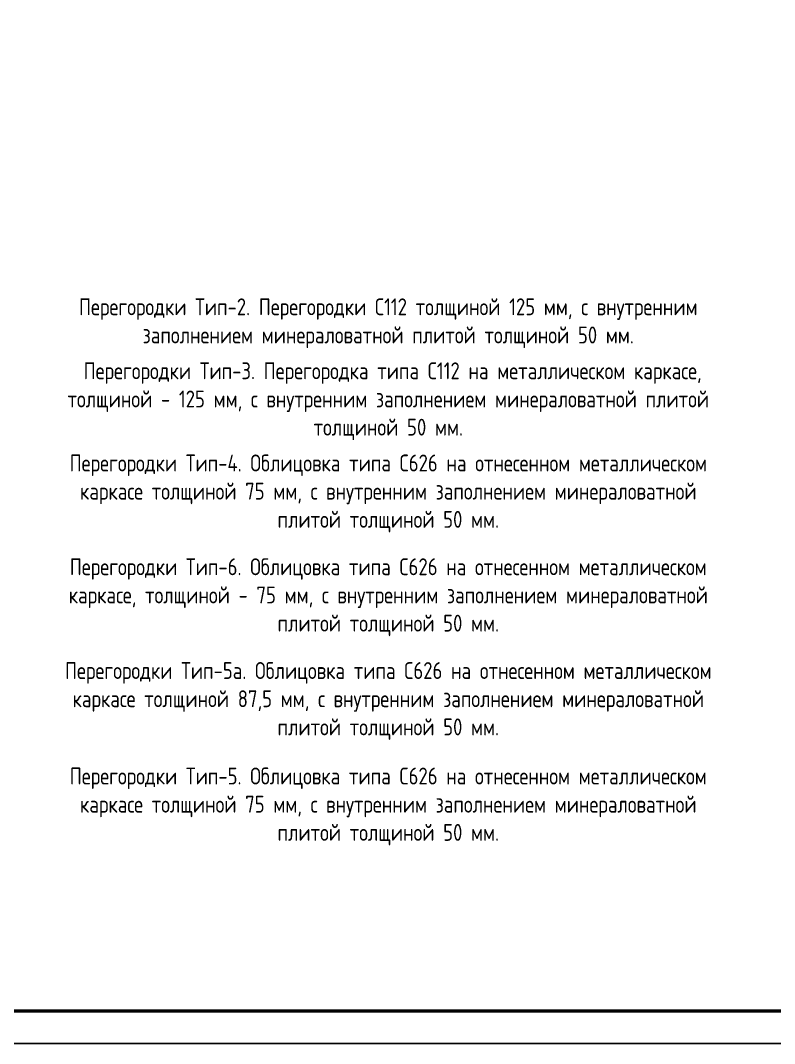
# Paper-space layout '№1в' of a CAD drawing. Header units: millimetres. Extents: x -384 to 3377, y -880 to 482.
# Drawn here: x -20.3 to 96.3, y 0 to 158 of the extents above; entities that cross this region are included whole.
import ezdxf
from ezdxf.enums import TextEntityAlignment as Align

# ---------------------------------------------------------------- set-up
doc = ezdxf.new("R2010")
doc.units = ezdxf.units.MM
doc.styles.get("Standard").update_dxf_attribs({"font": 'ГОСТ тип А.ttf'})
doc.styles.add('СПДС', font='isocpeur.ttf', dxfattribs={"width": 0.9})

# ---------------------------------------------------------------- blocks, each defined once
blk = doc.blocks.new('*U6914')
at = {"color": 4}
blk.add_lwpolyline([(-220, -220), (220, -220), (220, 220), (-220, 220)], close=True, dxfattribs=at)
blk = doc.blocks.new('*U6915')
at = {"color": 0, "linetype": 'ByBlock', "lineweight": -2, "transparency": 16777216}
blk.add_blockref('*U6914', (0, 0), dxfattribs=at)
blk = doc.blocks.new('*U7015')
at = {"lineweight": 0}
blk.add_lwpolyline([(-415, -5), (5, -5), (5, 292), (-415, 292)], close=True, dxfattribs=at)
at = {"color": 0, "linetype": 'Continuous', "lineweight": 50}
blk.add_lwpolyline([(-395, 287), (0, 287), (0, 0), (-395, 0)], close=True, dxfattribs=at)
at = {"lineweight": 30, "width": 0.9, "flags": 104}
blk.add_attdef('ШАПКА', text='', height=3, dxfattribs=at).set_placement((-135, 281), align=Align.MIDDLE_CENTER)
at = {"style": 'СПДС'}
for tag, height, p in [('ШИФР_ПРОЕКТА', 4, (-60, 50)), ('НАИМЕНОВАНИЕ_ОБЪЕКТА', 2.5, (-85, 25)), ('НАИМЕНОВАНИЕ_ОБЪЕКТА2', 2.5, (-85, 20)), ('СТАДИЯ', 4, (-42.5, 20)), ('ЛИСТ_первый', 4, (-27.5, 20)), ('ЛИСТОВ', 4, (-10, 20)), ('НАИМЕНОВАНИЕ_ЧЕРТЕЖА1', 2.5, (-85, 10)), ('ОРГАНИЗАЦИЯ_РАЗРАБОТЧИК1', 4, (-25, 8.09)), ('НАИМЕНОВАНИЕ_ЧЕРТЕЖА2', 2.5, (-85, 5))]:
    blk.add_attdef(tag, text='', height=height, dxfattribs=at).set_placement(p, align=Align.MIDDLE_CENTER)
for tag, p in [('РАЗРАБОТЧИК', (-163.97, 27.5)), ('РУК.ГРУППЫ', (-163.97, 22.5))]:
    blk.add_attdef(tag, text='', height=2.5, dxfattribs=at).set_placement(p, align=Align.MIDDLE_LEFT)
at = {"style": 'СПДС', "width": 0.9}
for tag, p in [('ДАТА1', (-129.65, 26.37)), ('ДАТА2', (-129.65, 21.37)), ('ДАТА3', (-129.52, 16.17)), ('ДАТА4', (-129.52, 11.17))]:
    blk.add_attdef(tag, p, '', height=2.3, dxfattribs=at)

psp = doc.layouts.new('№1в')

# ---------------------------------------------------------------- block references
for name, p in [('*U6915', (77, 220)), ('*U7015', (292, 5))]:
    psp.add_blockref(name, p)

# ---------------------------------------------------------------- texts
at = {"char_height": 2.61122, "width": 99.9345, "attachment_point": 5}
for s, insert in [('{\\fГОСТ тип А|b1|i0|c0;Перегородки Тип-2. Перегородки С112 толщиной 125 мм, с внутренним заполнением минераловатной плитой толщиной 50 мм.', (36.54, 111.26)), ('{\\fГОСТ тип А|b1|i0|c0; Перегородки Тип-3. Перегородка типа С112 на металлическом каркасе, толщиной - 125 мм, с внутренним заполнением минераловатной плитой толщиной 50 мм.', (36.54, 99.2)), ('{\\fГОСТ тип А|b1|i0|c204|p34;Перегородки Тип-4. Облицовка типа С626 на отнесенном металлическом каркасе толщиной 75 мм, с внутренним заполнением минераловатной плитой толщиной 50 мм. }', (36.54, 84.96)), ('{\\fГОСТ тип А|b1|i0|c204|p34;Перегородки Тип-6. Облицовка типа С626 на отнесенном металлическом каркасе, толщиной - 75 мм, с внутренним заполнением минераловатной плитой толщиной 50 мм.}', (36.54, 68.93)), ('{\\fГОСТ тип А|b1|i0|c204|p34;Перегородки Тип-5а. Облицовка типа С626 на отнесенном металлическом каркасе толщиной 87,5 мм, с внутренним заполнением минераловатной плитой толщиной 50 мм. }', (36.54, 52.9)), ('{\\fГОСТ тип А|b1|i0|c204|p34;Перегородки Тип-5. Облицовка типа С626 на отнесенном металлическом каркасе толщиной 75 мм, с внутренним заполнением минераловатной плитой толщиной 50 мм.}', (36.54, 36.61))]:
    psp.add_mtext(s, dxfattribs=dict(at, insert=insert))

doc.saveas('drawing.dxf')
